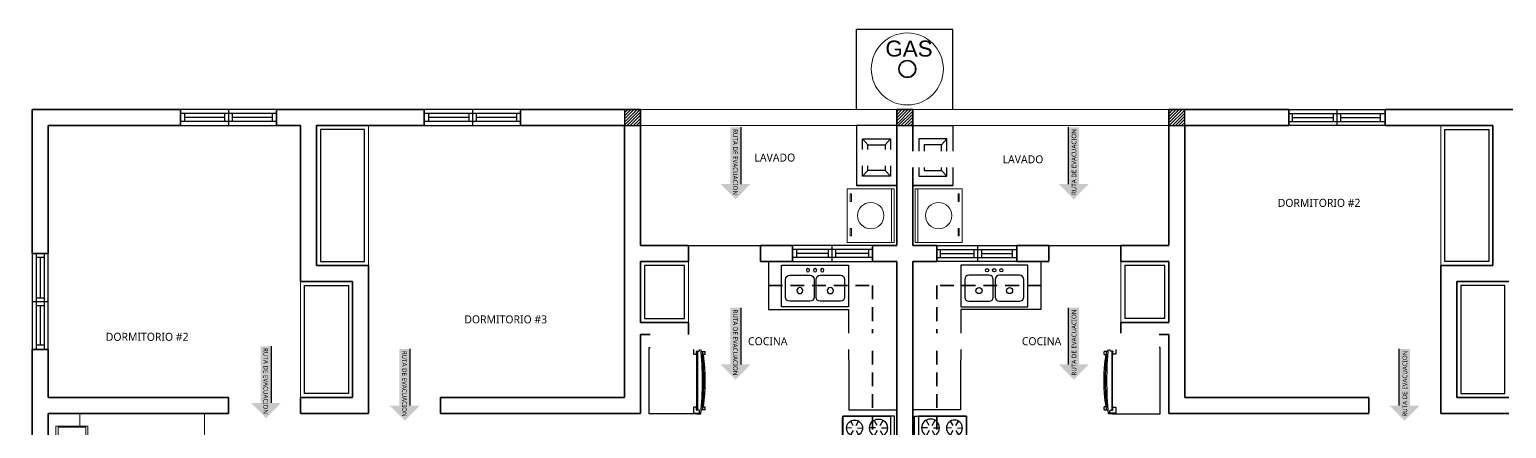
# Model space of a CAD drawing. Header units: feet. Extents: x 1019 to 2236, y -546 to 122.
# Drawn here: x 1080.65 to 1099.1, y -466.36 to -461.37 of the extents above; entities that cross this region are included whole.
import ezdxf

# ---------------------------------------------------------------- set-up
doc = ezdxf.new("R2010")
doc.units = ezdxf.units.FT
doc.header["$LTSCALE"] = 0.05
doc.header["$MEASUREMENT"] = 0
doc.linetypes.add('HIDDEN', pattern=[9.525, 6.35, -3.175])
for name, color, linetype, lineweight in [('A-WALL', 7, 'Continuous', 25), ('closet', 8, 'Continuous', 5), ('COCINA', 8, 'Continuous', 25), ('FURN', 8, 'Continuous', 9), ('I-FURN', 8, 'Continuous', 0), ('MB', 8, 'Continuous', 20)]:
    doc.layers.add(name, color=color, linetype=linetype, lineweight=lineweight)
for name, color, linetype in [('columna', 9, 'Continuous'), ('DIM', 10, 'Continuous'), ('MB3', 8, 'Continuous'), ('MUEBLES', 8, 'Continuous'), ('MUROS', 7, 'Continuous'), ('muross', 7, 'Continuous'), ('PERT-VENT', 8, 'Continuous'), ('PISO', 8, 'Continuous'), ('PISOS', 7, 'Continuous'), ('SIMBOLOGIA', 6, 'Continuous'), ('Simbolos de evacuacion', 7, 'Continuous'), ('TXT', 2, 'Continuous')]:
    doc.layers.add(name, color=color, linetype=linetype)
doc.styles.add('ads', font='trebuc.ttf', dxfattribs={"height": 0.14})
doc.styles.get("Standard").update_dxf_attribs({"font": 'arial.ttf'})

# ---------------------------------------------------------------- blocks, each defined once
blk = doc.blocks.new('bath_sink_6127 - bath_sink_6127-542651-Nivel 1')
at = {"layer": 'I-FURN'}
for p, q in [((0.293, 0.244), (0.293, 0.4)), ((0.395, 0.244), (-0.005, 0.244)), ((-0.005, 0.244), (-0.005, -0.245)), ((0.025, -0.234), (0.025, 0.233)), ((0.025, 0.233), (0.369, 0.233)), ((0.369, 0.233), (0.369, -0.234)), ((0.395, -0.245), (0.395, 0.244)), ((-0.005, -0.245), (0.395, -0.245)), ((0.369, -0.234), (0.025, -0.234)), ((0.293, -0.448), (0.293, -0.245)), ((-0.1, -0.448), (0.293, -0.448))]:
    blk.add_line(p, q, dxfattribs=at)
blk = doc.blocks.new('A$C285A50AC')
at = {"layer": 'MUEBLES'}
for p, q in [((0.001, 0.69, -0.889), (0, 0.029, -0.889)), ((0.001, 0.69), (0.001, 0.639)), ((0.763, 0.688), (0.001, 0.69)), ((0.763, 0.688, -0.889), (0.001, 0.69, -0.889)), ((0.001, 0.639), (0.763, 0.637)), ((0.762, 0.028, -0.889), (0.763, 0.688, -0.889)), ((0.763, 0.637), (0.763, 0.688)), ((0, 0.029, -0.889), (0.762, 0.028, -0.889))]:
    blk.add_line(p, q, dxfattribs=at)
at = {"layer": 'MUEBLES', "color": 8}
for p, q in [((0.153, 0.524, 0.003), (0.153, 0.6, 0.003)), ((0.61, 0.523, 0.003), (0.611, 0.587, 0.003)), ((0.12, 0.505, 0.003), (0.054, 0.543, 0.003)), ((0.12, 0.467, 0.003), (0.054, 0.429, 0.003)), ((0.153, 0.448, 0.003), (0.153, 0.372, 0.003)), ((0.186, 0.505, 0.003), (0.252, 0.543, 0.003)), ((0.186, 0.467, 0.003), (0.252, 0.429, 0.003)), ((0.577, 0.466, 0.003), (0.522, 0.435, 0.003)), ((0.577, 0.504, 0.003), (0.523, 0.536, 0.003)), ((0.61, 0.447, 0.003), (0.61, 0.384, 0.003)), ((0.643, 0.504, 0.003), (0.698, 0.536, 0.003)), ((0.643, 0.466, 0.003), (0.698, 0.434, 0.003)), ((0.12, 0.2, 0.003), (0.065, 0.232, 0.003)), ((0.153, 0.219, 0.003), (0.153, 0.283, 0.003)), ((0.186, 0.2, 0.003), (0.241, 0.232, 0.003)), ((0.577, 0.2, 0.003), (0.511, 0.238, 0.003)), ((0.61, 0.219, 0.003), (0.61, 0.295, 0.003)), ((0.643, 0.199, 0.003), (0.709, 0.237, 0.003)), ((0.12, 0.162, 0.003), (0.065, 0.131, 0.003)), ((0.153, 0.143, 0.003), (0.152, 0.08, 0.003)), ((0.186, 0.162, 0.003), (0.241, 0.13, 0.003)), ((0.577, 0.162, 0.003), (0.511, 0.124, 0.003)), ((0.61, 0.142, 0.003), (0.61, 0.066, 0.003)), ((0.643, 0.161, 0.003), (0.709, 0.123, 0.003))]:
    blk.add_line(p, q, dxfattribs=at)
at = {"layer": 'MUEBLES', "extrusion": (-0.001805, -0.999998, 0)}
for p, q in [((0.063, 0.027, -0.622), (0.698, 0.025, -0.622)), ((0.063, 0.027, -0.102), (0.698, 0.025, -0.102))]:
    blk.add_line(p, q, dxfattribs=at)
at = {"layer": 'MUEBLES'}
for centre, radius in [((0.153, 0.486, 0.003), 0.114), ((0.61, 0.485, 0.003), 0.102), ((0.153, 0.181, 0.003), 0.102), ((0.61, 0.181, 0.003), 0.114)]:
    blk.add_circle(centre, radius, dxfattribs=at)
at = {"layer": 'MUEBLES', "color": 8, "extrusion": (-0.001805, -0.999998, 0)}
for centre in [(0.089, -0.038, -0.027), (0.216, -0.038, -0.027), (0.381, -0.038, -0.027), (0.546, -0.038, -0.027), (0.673, -0.038, -0.027)]:
    blk.add_circle(centre, 0.0254, dxfattribs=at)
at = {"layer": 'MUEBLES'}
for points in [[(0, 0.029), (0.001, 0.639), (0.763, 0.637), (0.762, 0.028)], [(0.001, 0.69, 0.254), (0.001, 0.639, 0.254), (0.763, 0.637, 0.254), (0.763, 0.688, 0.254)]]:
    blk.add_3dface(points, dxfattribs=at)
at = {"layer": 'MUEBLES', "color": 8}
for points in [[(0.025, 0.027, -0.076), (0.025, 0.027, -0.533), (0.737, 0.025, -0.533), (0.737, 0.025, -0.076)], [(0.025, 0.027, -0.597), (0.025, 0.027, -0.851), (0.737, 0.025, -0.851), (0.737, 0.025, -0.597)]]:
    blk.add_3dface(points, dxfattribs=at)
blk = doc.blocks.new('A$C2C3967B4')
at = {"layer": 'COCINA'}
for p, q in [((0.838, 0.52), (0, 0.52)), ((0, 0.52), (0, 0)), ((0.356, 0.393), (0.102, 0.393)), ((0.737, 0.393), (0.483, 0.393)), ((0.838, 0), (0.838, 0.52)), ((0.051, 0.342), (0.051, 0.119)), ((0.406, 0.119), (0.406, 0.342)), ((0.432, 0.342), (0.432, 0.119)), ((0.787, 0.119), (0.787, 0.342)), ((0.102, 0.068), (0.356, 0.068)), ((0.483, 0.068), (0.737, 0.068)), ((0, 0), (0.838, 0))]:
    blk.add_line(p, q, dxfattribs=at)
for centre, radius in [((0.33, 0.456), 0.0201), ((0.419, 0.456), 0.0201), ((0.508, 0.456), 0.0201), ((0.229, 0.202), 0.0381), ((0.61, 0.202), 0.0381)]:
    blk.add_circle(centre, radius, dxfattribs=at)
for centre, start, end in [((0.102, 0.342), 90, 180), ((0.356, 0.342), 0, 90), ((0.483, 0.342), 90, 180), ((0.737, 0.342), 0, 90), ((0.102, 0.119), 180, 270), ((0.356, 0.119), 270, 0), ((0.483, 0.119), 180, 270), ((0.737, 0.119), 270, 0)]:
    blk.add_arc(centre, 0.0508, start, end, dxfattribs=at)
blk = doc.blocks.new('A$C007B5363')
at = {"layer": 'COCINA'}
for p, q in [((0, 0.829), (0.594, 0.829)), ((0, 0), (0, 0.829)), ((0.551, 0.816), (0.551, 0.752)), ((0.621, 0.822), (0.557, 0.822)), ((0.557, 0.746), (0.582, 0.746)), ((0.589, 0.752), (0.589, 0.778)), ((0.594, 0.829), (0.601, 0.829)), ((0.594, 0.822), (0.594, 0.829)), ((0.594, 0.045), (0.594, 0.784)), ((0.595, 0.784), (0.621, 0.784)), ((0.601, 0.829), (0.601, 0.822)), ((0.645, 0.829), (0.601, 0.829)), ((0.601, 0.784), (0.601, 0.044)), ((0.627, 0.791), (0.627, 0.816)), ((0.649, 0.778), (0.671, 0.778)), ((0.671, 0.74), (0.651, 0.74)), ((0.671, 0.778), (0.698, 0.778)), ((0.671, 0.74), (0.671, 0.778)), ((0.671, 0.74), (0.671, 0.778)), ((0.698, 0.74), (0.671, 0.74)), ((0.671, 0.74), (0.671, 0.702)), ((0.671, 0.702), (0.671, 0.74)), ((0.699, 0.74), (0.699, 0.778)), ((0.654, 0.702), (0.671, 0.702)), ((0.594, 0), (0, 0)), ((0.551, 0.076), (0.551, 0.013)), ((0.582, 0.083), (0.557, 0.083)), ((0.557, 0.006), (0.621, 0.006)), ((0.589, 0.051), (0.589, 0.076)), ((0.594, 0), (0.594, 0.006)), ((0.594, 0), (0.601, 0)), ((0.621, 0.044), (0.595, 0.044)), ((0.601, 0.006), (0.601, 0)), ((0.601, 0), (0.645, 0)), ((0.627, 0.013), (0.627, 0.038)), ((0.671, 0.051), (0.649, 0.051)), ((0.651, 0.089), (0.671, 0.089)), ((0.671, 0.127), (0.654, 0.127)), ((0.671, 0.127), (0.671, 0.089)), ((0.671, 0.089), (0.671, 0.127)), ((0.671, 0.089), (0.698, 0.089)), ((0.671, 0.051), (0.671, 0.089)), ((0.671, 0.051), (0.671, 0.089)), ((0.698, 0.051), (0.671, 0.051)), ((0.699, 0.051), (0.699, 0.089))]:
    blk.add_line(p, q, dxfattribs=at)
for centre, radius, start, end in [((0.557, 0.816), 0.00635, 90, 180), ((0.557, 0.752), 0.00635, 180, 270), ((0.582, 0.752), 0.00635, 270, 360), ((0.595, 0.778), 0.00635, 90, 180), ((0.621, 0.816), 0.00635, 360, 90), ((0.621, 0.791), 0.00635, 270, 360), ((-3.851, 0.414), 4.515, 354.7351, 5.2649), ((-1.675, 0.414), 2.373, 352.1151, 7.8849), ((-3.079, 0.414), 3.761, 355.6182, 4.3818), ((0.557, 0.076), 0.00635, 90, 180), ((0.557, 0.013), 0.00635, 180, 270), ((0.582, 0.076), 0.00635, 360, 90), ((0.595, 0.051), 0.00635, 180, 270), ((0.621, 0.038), 0.00635, 360, 90), ((0.621, 0.013), 0.00635, 270, 360)]:
    blk.add_arc(centre, radius, start, end, dxfattribs=at)
blk = doc.blocks.new('A$C01EB0BB3')
at = {"layer": 'FURN'}
for p, q in [((0, 0, 224.56), (0, 0.61, 224.56)), ((0, 0.61, 224.56), (0.533, 0.61, 224.56)), ((0.503, 0.61, 224.56), (0.503, 0, 224.56)), ((0.533, 0.61, 224.56), (0.533, 0, 224.56)), ((0.533, 0, 224.56), (0, 0, 224.56))]:
    blk.add_line(p, q, dxfattribs=at)
at = {"layer": 'FURN', "ltscale": 0.02, "elevation": 224.56}
for points in [[(0.047, 0.536), (0.047, 0.45), (0.032, 0.45), (0.032, 0.536)], [(0.047, 0.143), (0.047, 0.057), (0.032, 0.057), (0.032, 0.143)]]:
    blk.add_lwpolyline(points, close=True, dxfattribs=at)
at = {"layer": 'FURN', "ltscale": 0.02}
blk.add_circle((0.267, 0.305, 224.56), 0.15, dxfattribs=at)
blk = doc.blocks.new('A$C1C7A76FF')
at = {"layer": 'FURN'}
for radius in [0.45, 0.11, 0.1]:
    blk.add_circle((0.45, 0.45), radius, dxfattribs=at)
blk = doc.blocks.new('A$C18ED6237')
at = {"layer": 'PERT-VENT', "extrusion": (-2.36783e-12, 8.94772e-16, -1)}
for p, q in [((1.2, 0.2), (0, 0.2)), ((0.6, 0.2), (0.6, 0)), ((1.2, 0.15), (0, 0.15)), ((1.2, 0.05), (0, 0.05)), ((0.054, 0.05), (0.054, 0.15)), ((0.553, 0.1), (0.054, 0.1)), ((0.553, 0.15), (0.553, 0.05)), ((0.647, 0.15), (0.647, 0.05)), ((1.153, 0.1), (0.647, 0.1)), ((0, 0), (1.2, 0))]:
    blk.add_line(p, q, dxfattribs=at)
at = {"layer": 'PERT-VENT'}
blk.add_line((1.153, 0.05), (1.153, 0.15), dxfattribs=at)
blk = doc.blocks.new('A$C1286145A')
at = {"layer": 'PERT-VENT', "extrusion": (-2.36783e-12, 8.94772e-16, -1)}
for p, q in [((1, 0.2), (0, 0.2)), ((0.489, 0.2), (0.489, 0)), ((1, 0.15), (0, 0.15)), ((1, 0.05), (0, 0.05)), ((0.054, 0.05), (0.054, 0.15)), ((0.442, 0.1), (0.054, 0.1)), ((0.442, 0.15), (0.442, 0.05)), ((0.536, 0.15), (0.536, 0.05)), ((0.953, 0.1), (0.536, 0.1)), ((0.953, 0.05), (0.953, 0.15)), ((0, 0), (1, 0))]:
    blk.add_line(p, q, dxfattribs=at)
blk = doc.blocks.new('A$C012446DC')
at = {"layer": 'PISO'}
h = blk.add_hatch(dxfattribs=at)
h.set_pattern_fill('ANSI31', color=256, scale=0.008571, angle=180)
h.set_pattern_definition([(225, (206536.064322, 1154820.960068), (0.0192434059784, -0.0192434059784), [])])
h.paths.add_polyline_path([(0, 0), (0.2, 0), (0.2, 0.2), (0, 0.2)])
at = {"layer": 'columna'}
blk.add_lwpolyline([(0.2, 0.2), (0, 0.2), (0, 0), (0.2, 0)], close=True, dxfattribs=at)
blk = doc.blocks.new('A$C791B5281')
at = {"layer": 'MUROS', "lineweight": 35}
blk.add_line((4.9, 10.3, 1.239), (5.1, 10.3, 1.239), dxfattribs=at)
for p in [(1.5, 10.1, 1.239), (4.9, 10.1, 1.239), (8.3, 10.1, 1.239), (0, 0, 1.239), (3.5, 0, 1.239), (6.3, 0, 1.239), (9.8, 0, 1.239)]:
    blk.add_blockref('A$C012446DC', p)

msp = doc.modelspace()

# ---------------------------------------------------------------- hatches: boundary and pattern name
at = {"layer": 'Simbolos de evacuacion'}
h = msp.add_hatch(color=94, dxfattribs=at)
h.paths.add_polyline_path([(1085.27, -466.071), (1085.151, -466.071), (1085.337, -466.261), (1085.524, -466.071), (1085.405, -466.071), (1085.405, -465.363), (1085.27, -465.363)])
h.paths.add_polyline_path([(1085.377, -465.37), (1085.377, -466.18), (1085.289, -466.18), (1085.289, -465.37)], flags=24)
h = msp.add_hatch(color=94, dxfattribs=at)
h.paths.add_polyline_path([(1097.896, -466.071), (1098.015, -466.071), (1097.829, -466.261), (1097.642, -466.071), (1097.761, -466.071), (1097.761, -465.363), (1097.896, -465.363)])
h.paths.add_polyline_path([(1097.788, -465.37), (1097.788, -466.18), (1097.877, -466.18), (1097.877, -465.37)], flags=24)

# ---------------------------------------------------------------- linework, layer by layer
at = {"layer": 'A-WALL', "lineweight": 35, "extrusion": (-2.36783e-12, 8.94772e-16, -1)}
for p, q in [((1082.533, -462.372), (1080.683, -462.372)), ((1080.683, -462.372), (1080.683, -464.172)), ((1082.533, -462.572), (1082.533, -462.372)), ((1085.58, -462.372), (1083.733, -462.372)), ((1083.733, -462.372), (1083.733, -462.572)), ((1085.58, -462.572), (1085.58, -462.372)), ((1088.283, -462.372), (1086.783, -462.372)), ((1086.783, -462.372), (1086.783, -462.572)), ((1088.283, -464.072), (1088.283, -462.372)), ((1091.483, -462.372), (1091.483, -464.072)), ((1091.683, -464.072), (1091.683, -462.372)), ((1080.883, -462.572), (1082.533, -462.572)), ((1080.883, -464.172), (1080.883, -462.572)), ((1083.733, -462.572), (1084.033, -462.572)), ((1084.033, -462.572), (1084.033, -464.522)), ((1084.233, -462.572), (1085.58, -462.572)), ((1084.233, -464.322), (1084.233, -462.572)), ((1086.783, -462.572), (1088.083, -462.572)), ((1088.083, -462.572), (1088.083, -465.972)), ((1088.883, -464.072), (1088.283, -464.072)), ((1088.883, -464.272), (1088.883, -464.072)), ((1089.783, -464.272), (1089.783, -464.072)), ((1090.183, -464.072), (1089.783, -464.072)), ((1089.783, -464.072), (1089.783, -464.272)), ((1090.183, -464.272), (1090.183, -464.072)), ((1090.183, -464.272), (1090.183, -464.072)), ((1091.483, -464.072), (1091.183, -464.072)), ((1091.183, -464.072), (1091.183, -464.272)), ((1091.183, -464.272), (1091.183, -464.072)), ((1091.183, -464.272), (1091.183, -464.072)), ((1080.883, -464.172), (1080.683, -464.172)), ((1088.283, -465.033), (1088.283, -464.272)), ((1088.283, -464.272), (1088.883, -464.272)), ((1089.783, -464.272), (1090.183, -464.272)), ((1091.183, -464.272), (1091.483, -464.272)), ((1091.483, -467.672), (1091.483, -464.272)), ((1091.683, -467.672), (1091.683, -464.272)), ((1084.883, -464.322), (1084.233, -464.322)), ((1084.883, -466.172), (1084.883, -464.322)), ((1084.683, -464.522), (1084.033, -464.522)), ((1084.683, -465.972), (1084.683, -464.522)), ((1088.283, -465.033), (1088.883, -465.033)), ((1088.283, -466.172), (1088.283, -465.183)), ((1088.283, -465.183), (1088.883, -465.183)), ((1080.883, -465.372), (1080.683, -465.372)), ((1080.683, -465.372), (1080.683, -466.972)), ((1080.883, -465.972), (1080.883, -465.372)), ((1083.133, -465.972), (1080.883, -465.972)), ((1083.133, -466.172), (1083.133, -465.972)), ((1084.033, -465.972), (1084.683, -465.972)), ((1084.033, -465.972), (1084.033, -466.172)), ((1088.083, -465.972), (1085.783, -465.972)), ((1085.783, -465.972), (1085.783, -466.172)), ((1080.883, -466.172), (1083.133, -466.172)), ((1080.883, -466.972), (1080.883, -466.172)), ((1084.033, -466.172), (1084.883, -466.172)), ((1085.783, -466.172), (1088.283, -466.172))]:
    msp.add_line(p, q, dxfattribs=at)
at = {"layer": 'A-WALL', "lineweight": 35}
for p, q in [((1091.483, -462.372), (1091.683, -462.372)), ((1094.283, -465.033), (1094.283, -465.183))]:
    msp.add_line(p, q, dxfattribs=at)
at = {"layer": 'A-WALL', "lineweight": 35, "extrusion": (-2.36659e-12, 8.94772e-16, -1)}
for p, q in [((1094.883, -462.372), (1096.383, -462.372)), ((1094.883, -464.072), (1094.883, -462.372)), ((1096.383, -462.372), (1096.383, -462.572)), ((1097.586, -462.372), (1099.433, -462.372)), ((1097.586, -462.572), (1097.586, -462.372)), ((1096.383, -462.572), (1095.083, -462.572)), ((1095.083, -462.572), (1095.083, -465.972)), ((1098.933, -462.572), (1097.586, -462.572)), ((1098.933, -464.322), (1098.933, -462.572)), ((1091.683, -464.072), (1091.983, -464.072)), ((1091.983, -464.072), (1091.983, -464.272)), ((1091.983, -464.272), (1091.983, -464.072)), ((1091.983, -464.272), (1091.983, -464.072)), ((1092.983, -464.072), (1093.383, -464.072)), ((1092.983, -464.272), (1092.983, -464.072)), ((1092.983, -464.272), (1092.983, -464.072)), ((1093.383, -464.272), (1093.383, -464.072)), ((1093.383, -464.072), (1093.383, -464.272)), ((1094.283, -464.272), (1094.283, -464.072)), ((1094.283, -464.072), (1094.883, -464.072)), ((1091.983, -464.272), (1091.683, -464.272)), ((1093.383, -464.272), (1092.983, -464.272)), ((1094.883, -464.272), (1094.283, -464.272)), ((1094.883, -465.033), (1094.883, -464.272)), ((1098.283, -466.172), (1098.283, -464.322)), ((1098.283, -464.322), (1098.933, -464.322)), ((1098.483, -465.972), (1098.483, -464.522)), ((1098.483, -464.522), (1099.133, -464.522)), ((1094.883, -465.033), (1094.283, -465.033)), ((1094.883, -465.183), (1094.283, -465.183)), ((1094.883, -466.172), (1094.883, -465.183)), ((1095.083, -465.972), (1097.383, -465.972)), ((1097.383, -465.972), (1097.383, -466.172)), ((1099.133, -465.972), (1098.483, -465.972)), ((1097.383, -466.172), (1094.883, -466.172)), ((1099.133, -466.172), (1098.283, -466.172))]:
    msp.add_line(p, q, dxfattribs=at)
at = {"layer": 'closet', "extrusion": (-2.36783e-12, 8.94772e-16, -1)}
for p, q in [((1084.883, -464.322), (1084.883, -462.572)), ((1084.033, -465.972), (1084.033, -464.522))]:
    msp.add_line(p, q, dxfattribs=at)
at = {"layer": 'closet'}
for p, q in [((1088.883, -465.033), (1088.883, -464.272)), ((1094.283, -465.033), (1094.283, -464.272)), ((1082.833, -466.972), (1082.833, -466.172))]:
    msp.add_line(p, q, dxfattribs=at)
at = {"layer": 'COCINA', "extrusion": (-2.36783e-12, 8.94772e-16, -1)}
for p, q in [((1091.056, -462.74), (1091.123, -462.813)), ((1091.407, -462.74), (1091.34, -462.813)), ((1091.056, -463.205), (1091.123, -463.132)), ((1091.407, -463.205), (1091.34, -463.132)), ((1091.483, -463.322), (1090.981, -463.322)), ((1089.883, -464.272), (1089.883, -464.872)), ((1089.883, -464.872), (1090.883, -464.872)), ((1090.883, -464.872), (1090.885, -466.125)), ((1090.885, -466.125), (1091.483, -466.125))]:
    msp.add_line(p, q, dxfattribs=at)
at = {"layer": 'COCINA', "extrusion": (-2.36659e-12, 8.94772e-16, -1)}
for p, q in [((1092.109, -462.74), (1092.042, -462.813)), ((1092.109, -463.205), (1092.042, -463.132)), ((1091.683, -463.322), (1092.185, -463.322)), ((1093.283, -464.272), (1093.283, -464.872)), ((1092.283, -464.872), (1092.281, -466.125)), ((1093.283, -464.872), (1092.283, -464.872)), ((1092.281, -466.125), (1091.68, -466.125))]:
    msp.add_line(p, q, dxfattribs=at)
at = {"layer": 'COCINA', "extrusion": (-2.36659e-12, 8.94772e-16, -1), "elevation": 0}
for points in [[(-1092.185, -463.322), (-1091.683, -463.322), (-1091.683, -462.572), (-1092.185, -462.572)], [(-1092.109, -462.74), (-1091.759, -462.74), (-1091.759, -463.205), (-1092.109, -463.205)], [(-1092.042, -462.813), (-1091.826, -462.813), (-1091.826, -463.132), (-1092.042, -463.132)]]:
    msp.add_lwpolyline(points, close=True, dxfattribs=at)
at = {"layer": 'COCINA', "extrusion": (-2.36783e-12, 8.94772e-16, -1), "elevation": 0}
for points in [[(-1091.056, -462.74), (-1091.407, -462.74), (-1091.407, -463.205), (-1091.056, -463.205)], [(-1091.123, -462.813), (-1091.34, -462.813), (-1091.34, -463.132), (-1091.123, -463.132)]]:
    msp.add_lwpolyline(points, close=True, dxfattribs=at)
at = {"layer": 'MB', "extrusion": (-2.36783e-12, 8.94772e-16, -1)}
for p, q in [((1091.483, -462.372), (1088.283, -462.372)), ((1088.283, -462.572), (1091.483, -462.572))]:
    msp.add_line(p, q, dxfattribs=at)
at = {"layer": 'MB', "extrusion": (-2.36659e-12, 8.94772e-16, -1)}
for p, q in [((1091.683, -462.372), (1094.883, -462.372)), ((1094.883, -462.572), (1091.683, -462.572))]:
    msp.add_line(p, q, dxfattribs=at)
at = {"layer": 'MB3', "linetype": 'HIDDEN', "lineweight": 35, "ltscale": 0.54, "extrusion": (-2.36783e-12, 8.94772e-16, -1)}
for p, q in [((1089.883, -464.572), (1091.183, -464.572)), ((1091.183, -464.572), (1091.183, -467.672))]:
    msp.add_line(p, q, dxfattribs=at)
at = {"layer": 'MB3', "linetype": 'HIDDEN', "lineweight": 35, "ltscale": 0.54, "extrusion": (-2.36659e-12, 8.94772e-16, -1)}
for p, q in [((1093.283, -464.572), (1091.983, -464.572)), ((1091.983, -464.572), (1091.983, -467.672))]:
    msp.add_line(p, q, dxfattribs=at)
at = {"layer": 'muross', "extrusion": (-2.36783e-12, 8.94772e-16, -1)}
msp.add_line((1091.683, -462.569), (1091.683, -462.372), dxfattribs=at)
at = {"layer": 'PISO'}
for p, q in [((1088.883, -464.072), (1089.783, -464.072)), ((1093.383, -464.072), (1094.283, -464.072))]:
    msp.add_line(p, q, dxfattribs=at)
for points in [[(1084.283, -464.272), (1084.833, -464.272), (1084.833, -462.622), (1084.283, -462.622)], [(1098.883, -464.272), (1098.333, -464.272), (1098.333, -462.622), (1098.883, -462.622)], [(1088.333, -464.983), (1088.833, -464.983), (1088.833, -464.322), (1088.333, -464.322)], [(1094.333, -464.981), (1094.833, -464.981), (1094.833, -464.322), (1094.333, -464.322)], [(1084.083, -464.572), (1084.633, -464.572), (1084.633, -465.922), (1084.083, -465.922)], [(1099.083, -464.572), (1098.533, -464.572), (1098.533, -465.922), (1099.083, -465.922)]]:
    msp.add_lwpolyline(points, close=True, dxfattribs=at)
at = {"layer": 'PISOS'}
for p, q in [((1090.983, -462.372), (1090.983, -461.372)), ((1092.183, -461.372), (1090.983, -461.372)), ((1092.183, -462.372), (1092.183, -461.372))]:
    msp.add_line(p, q, dxfattribs=at)
at = {"layer": 'SIMBOLOGIA', "color": 94, "linetype": 'Continuous'}
for p, q in [((1085.405, -466.071), (1085.405, -465.363)), ((1097.761, -466.071), (1097.761, -465.363))]:
    msp.add_line(p, q, dxfattribs=at)

# ---------------------------------------------------------------- block references
for name, p in [('A$C18ED6237', (1082.533, -462.572)), ('A$C18ED6237', (1085.583, -462.572)), ('A$C1286145A', (1090.183, -464.272))]:
    msp.add_blockref(name, p)
at = {"xscale": -1}
for name, p in [('A$C18ED6237', (1097.583, -462.572)), ('A$C1286145A', (1092.983, -464.272))]:
    msp.add_blockref(name, p, dxfattribs=at)
at = {"rotation": 180}
for p, xscale, yscale, zscale in [((1090.865, -463.362), -1.100000000000023, 1.099999999999994, 1.100000000000001), ((1092.301, -463.362), 1.100000000000023, 1.100000000000023, 1.100000000000023)]:
    msp.add_blockref('A$C01EB0BB3', p, dxfattribs=dict(at, xscale=xscale, yscale=yscale, zscale=zscale))
at = {"extrusion": (-1.45777e-14, -2.36562e-12, -1)}
msp.add_blockref('A$C2C3967B4', (-1090.883, -464.836), dxfattribs=at)
at = {"extrusion": (1.45777e-14, -2.36562e-12, -1), "xscale": -1}
msp.add_blockref('A$C2C3967B4', (-1092.283, -464.836), dxfattribs=at)
at = {"extrusion": (-2.36783e-12, 8.94772e-16, -1), "xscale": -0.980000000000021, "yscale": 0.9799999999999898, "zscale": 0.9799999999999965, "rotation": 89.89658188472907}
msp.add_blockref('A$C285A50AC', (-1090.78, -466.202, 0), dxfattribs=at)
at = {"extrusion": (-2.36659e-12, 8.94772e-16, -1), "xscale": 0.9799999999999661, "yscale": 0.9799999999999661, "zscale": 0.9799999999999661, "rotation": 270.1034181152693}
msp.add_blockref('A$C285A50AC', (-1092.383, -466.202, 0), dxfattribs=at)
at = {"layer": 'COCINA', "extrusion": (-2.36783e-12, 8.94772e-16, -1), "xscale": -1}
msp.add_blockref('A$C007B5363', (-1088.392, -466.174, 0), dxfattribs=at)
at = {"layer": 'COCINA', "extrusion": (-2.36659e-12, 8.94772e-16, -1)}
msp.add_blockref('A$C007B5363', (-1094.774, -466.174, 0), dxfattribs=at)
at = {"layer": 'DIM', "rotation": 90}
msp.add_blockref('A$C1C7A76FF', (1092.066, -462.315), dxfattribs=at)
at = {"layer": 'I-FURN', "extrusion": (-2.36783e-12, 8.94772e-16, -1), "xscale": -1}
msp.add_blockref('bath_sink_6127 - bath_sink_6127-542651-Nivel 1', (-1080.983, -466.572, 0), dxfattribs=at)

# ---------------------------------------------------------------- texts
at = {"layer": 'TXT', "insert": (1091.342, -461.51), "char_height": 0.2, "attachment_point": 1}
msp.add_mtext_dynamic_manual_height_columns('GAS', width=0.99636, gutter_width=1, heights=[0], dxfattribs=at)
at = {"layer": 'TXT', "insert": (1096.761, -463.488), "char_height": 0.1, "width": 2.838, "attachment_point": 2, "style": 'ads', "bg_fill": 2}
msp.add_mtext('DORMITORIO #2', dxfattribs=at)
at = {"layer": 'TXT', "char_height": 0.05815, "width": 15.6118, "style": 'ads'}
for insert, attachment_point, rotation in [((1085.333, -465.385, 0.702), 4, 269.9951), ((1097.833, -465.385, 0.702), 6, 90.0049)]:
    msp.add_mtext('RUTA DE EVACUACION', dxfattribs=dict(at, insert=insert, attachment_point=attachment_point, rotation=rotation))

# ---------------------------------------------------------------- next in the draw order: linework, layer by layer
at = {"layer": 'closet', "extrusion": (2.36783e-12, 8.94772e-16, -1)}
msp.add_line((1098.283, -464.322), (1098.283, -462.572), dxfattribs=at)

# ---------------------------------------------------------------- next in the draw order: texts
at = {"layer": 'TXT', "char_height": 0.1, "width": 2.838, "attachment_point": 2, "style": 'ads', "bg_fill": 2}
for s, insert in [('LAVADO', (1089.961, -462.922)), ('LAVADO', (1093.061, -462.944)), ('DORMITORIO #3', (1086.598, -464.944)), ('DORMITORIO #2', (1082.118, -465.162)), ('COCINA', (1089.872, -465.217)), ('COCINA', (1093.293, -465.217))]:
    msp.add_mtext(s, dxfattribs=dict(at, insert=insert))

# ---------------------------------------------------------------- next in the draw order: hatches: boundary and pattern name
at = {"layer": 'Simbolos de evacuacion'}
h = msp.add_hatch(color=94, dxfattribs=at)
h.paths.add_polyline_path([(1089.403, -463.303), (1089.284, -463.303), (1089.47, -463.493), (1089.657, -463.303), (1089.538, -463.303), (1089.538, -462.594), (1089.403, -462.594)])
h.paths.add_polyline_path([(1089.51, -462.601), (1089.51, -463.411), (1089.422, -463.411), (1089.422, -462.601)], flags=24)
h = msp.add_hatch(color=94, dxfattribs=at)
h.paths.add_polyline_path([(1093.763, -463.303), (1093.882, -463.303), (1093.696, -463.493), (1093.509, -463.303), (1093.628, -463.303), (1093.628, -462.594), (1093.763, -462.594)])
h.paths.add_polyline_path([(1093.655, -462.601), (1093.655, -463.411), (1093.744, -463.411), (1093.744, -462.601)], flags=24)
h = msp.add_hatch(color=94, dxfattribs=at)
h.paths.add_polyline_path([(1089.403, -465.557), (1089.284, -465.557), (1089.47, -465.747), (1089.657, -465.557), (1089.538, -465.557), (1089.538, -464.849), (1089.403, -464.849)])
h.paths.add_polyline_path([(1089.51, -464.856), (1089.51, -465.666), (1089.422, -465.666), (1089.422, -464.856)], flags=24)
h = msp.add_hatch(color=94, dxfattribs=at)
h.paths.add_polyline_path([(1093.763, -465.557), (1093.882, -465.557), (1093.696, -465.747), (1093.509, -465.557), (1093.628, -465.557), (1093.628, -464.849), (1093.763, -464.849)])
h.paths.add_polyline_path([(1093.655, -464.856), (1093.655, -465.666), (1093.744, -465.666), (1093.744, -464.856)], flags=24)
h = msp.add_hatch(color=94, dxfattribs=at)
h.paths.add_polyline_path([(1083.537, -466.038), (1083.418, -466.038), (1083.604, -466.228), (1083.791, -466.038), (1083.672, -466.038), (1083.672, -465.33), (1083.537, -465.33)])
h.paths.add_polyline_path([(1083.644, -465.337), (1083.644, -466.147), (1083.556, -466.147), (1083.556, -465.337)], flags=24)

# ---------------------------------------------------------------- next in the draw order: linework, layer by layer
at = {"layer": 'A-WALL', "lineweight": 35, "extrusion": (-2.36783e-12, 8.94772e-16, -1)}
for p, q in [((1091.483, -464.072), (1091.483, -462.372)), ((1080.683, -465.372), (1080.883, -465.372)), ((1080.883, -465.372), (1080.683, -465.372))]:
    msp.add_line(p, q, dxfattribs=at)
at = {"layer": 'A-WALL', "lineweight": 35}
msp.add_line((1088.883, -465.033), (1088.883, -465.183), dxfattribs=at)
at = {"layer": 'COCINA', "extrusion": (-2.36783e-12, 8.94772e-16, -1), "elevation": 0}
msp.add_lwpolyline([(-1090.981, -463.322), (-1091.483, -463.322), (-1091.483, -462.572), (-1090.981, -462.572)], close=True, dxfattribs=at)
at = {"layer": 'SIMBOLOGIA', "color": 94, "linetype": 'Continuous'}
for p, q in [((1089.538, -463.303, -0.702), (1089.538, -462.594, -0.702)), ((1093.628, -463.303, -0.702), (1093.628, -462.594, -0.702)), ((1089.538, -465.557, -0.702), (1089.538, -464.849, -0.702)), ((1093.628, -465.557, -0.702), (1093.628, -464.849, -0.702)), ((1083.672, -466.038), (1083.672, -465.33))]:
    msp.add_line(p, q, dxfattribs=at)

# ---------------------------------------------------------------- next in the draw order: block references
msp.add_blockref('A$C791B5281', (1086.583, -472.672, -1.239))
at = {"rotation": 90}
msp.add_blockref('A$C18ED6237', (1080.883, -465.372), dxfattribs=at)

# ---------------------------------------------------------------- next in the draw order: texts
at = {"layer": 'TXT', "char_height": 0.05815, "width": 15.6118, "style": 'ads'}
for insert, attachment_point, rotation in [((1089.466, -462.616), 4, 269.9951), ((1093.699, -462.616), 6, 90.0049), ((1089.466, -464.871), 4, 269.9951), ((1093.699, -464.871), 6, 90.0049), ((1083.6, -465.352, 0.702), 4, 269.9951)]:
    msp.add_mtext('RUTA DE EVACUACION', dxfattribs=dict(at, insert=insert, attachment_point=attachment_point, rotation=rotation))

doc.saveas('drawing.dxf')
